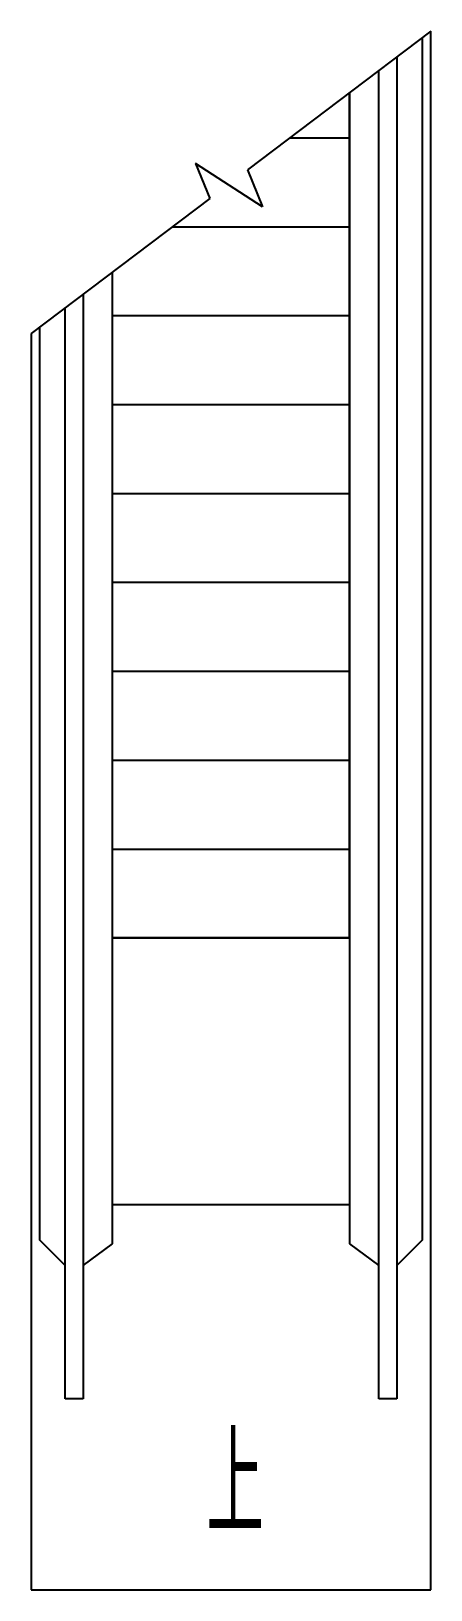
# Model space of a CAD drawing. Header units: millimetres. Extents: x 0 to 1348, y 0 to 5260.
import ezdxf

# ---------------------------------------------------------------- set-up
doc = ezdxf.new("R2010")
doc.units = ezdxf.units.MM
doc.layers.add('DIM_SYMB', color=3, linetype='Continuous')
doc.layers.add('STAIR', color=2, linetype='Continuous')
doc.styles.add('AEC_DIM', font='SIMPLEX', dxfattribs={"bigfont": 'GBCBIG'})

msp = doc.modelspace()

# ---------------------------------------------------------------- linework, layer by layer
at = {"layer": 'DIM_SYMB'}
msp.add_lwpolyline([(674, 644.5, 0, 0, 0), (674, 4150, 80, 0, 0), (674, 4450, 0, 0, 0)], format="xyseb", dxfattribs=at)
at = {"layer": 'STAIR'}
for p, q in [((1348, 5260), (729.7, 4792.2)), ((1348, 0), (1348, 5260)), ((1319, 5238.1), (1319, 1180.5)), ((1233, 5173), (1233, 644.5)), ((1173, 644.5), (1173, 5127.6)), ((1074, 2200), (1074, 5052.7)), ((1074, 5052.7), (1074, 1167.2)), ((872.2, 4900), (1074, 4900)), ((780.5, 4667.1), (554.7, 4813.1)), ((554.7, 4813.1), (602.4, 4695.8)), ((729.7, 4792.2), (780.5, 4667.1)), ((602.4, 4695.8), (0, 4240)), ((475.8, 4600), (1074, 4600)), ((274, 2200), (274, 4447.3)), ((274, 1167.2), (274, 4447.3)), ((175, 4372.4), (175, 644.5)), ((115, 644.5), (115, 4327)), ((29, 1180.5), (29, 4261.9)), ((274, 4300), (1074, 4300)), ((0, 4240), (0, 0)), ((274, 4000), (1074, 4000)), ((274, 3700), (1074, 3700)), ((274, 3400), (1074, 3400)), ((274, 3100), (1074, 3100)), ((274, 2800), (1074, 2800)), ((274, 2500), (1074, 2500)), ((274, 2200), (1074, 2200)), ((1074, 2200), (274, 2200)), ((274, 1300), (1074, 1300)), ((115, 1094.5), (29, 1180.5)), ((175, 1094.5), (274, 1167.2)), ((1074, 1167.2), (1173, 1094.5)), ((1319, 1180.5), (1233, 1094.5)), ((175, 644.5), (115, 644.5)), ((1233, 644.5), (1173, 644.5)), ((0, 0), (1348, 0))]:
    msp.add_line(p, q, dxfattribs=at)

# ---------------------------------------------------------------- texts
at = {"layer": 'DIM_SYMB', "color": 7, "style": 'AEC_DIM', "width": 0.8}
msp.add_text('上', height=337.6, dxfattribs=at).set_placement((590.6, 189.5))

doc.saveas('drawing.dxf')
